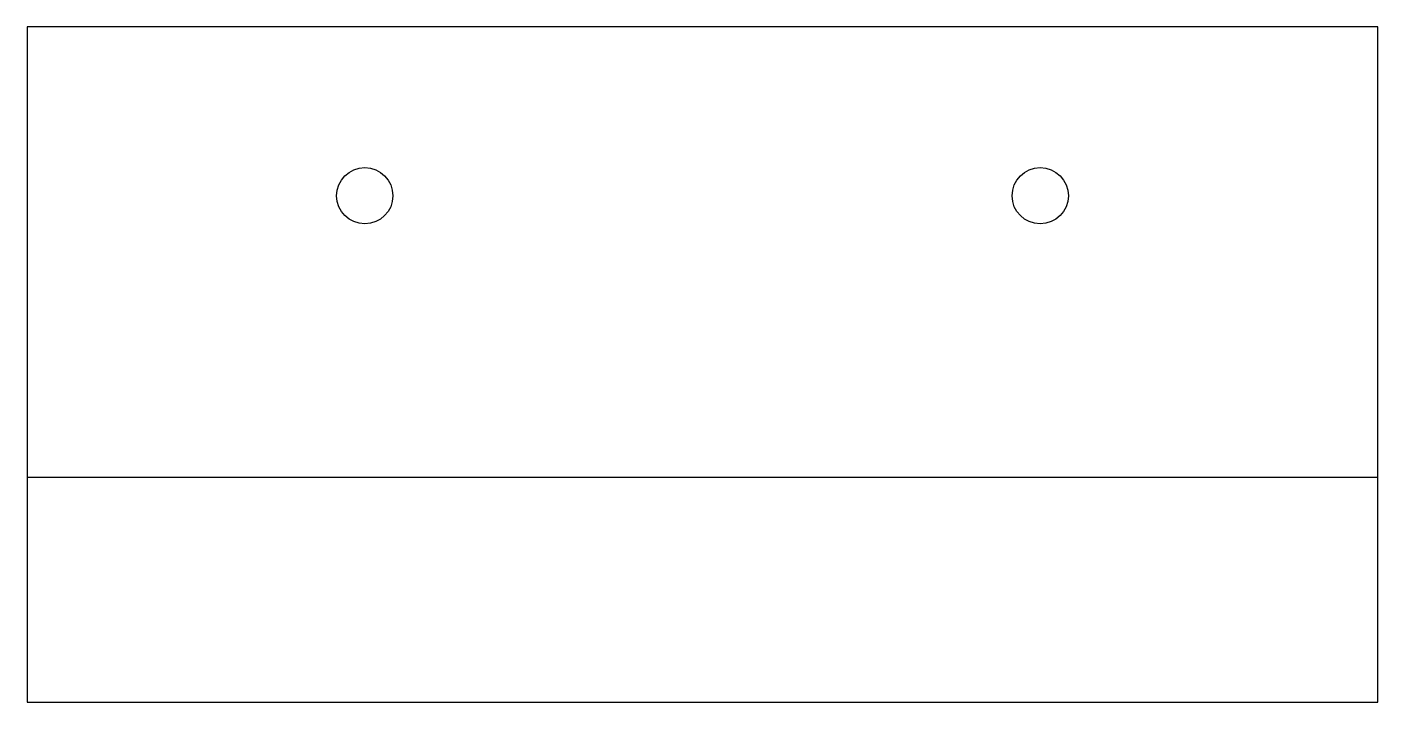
# Model space of a CAD drawing. Header units: millimetres. Extents: x 0 to 120, y 0 to 60.
import ezdxf

# ---------------------------------------------------------------- set-up
doc = ezdxf.new("R2010")
doc.units = ezdxf.units.MM

msp = doc.modelspace()

# ---------------------------------------------------------------- linework, layer by layer
msp.add_lwpolyline([(0, 0), (120, 0), (120, 60), (0, 60)], close=True)
for centre in [(30, 45), (90, 45)]:
    msp.add_circle(centre, 2.5)
at = {"layer": 'BEND_90'}
msp.add_line((0, 20), (120, 20), dxfattribs=at)

doc.saveas('drawing.dxf')
